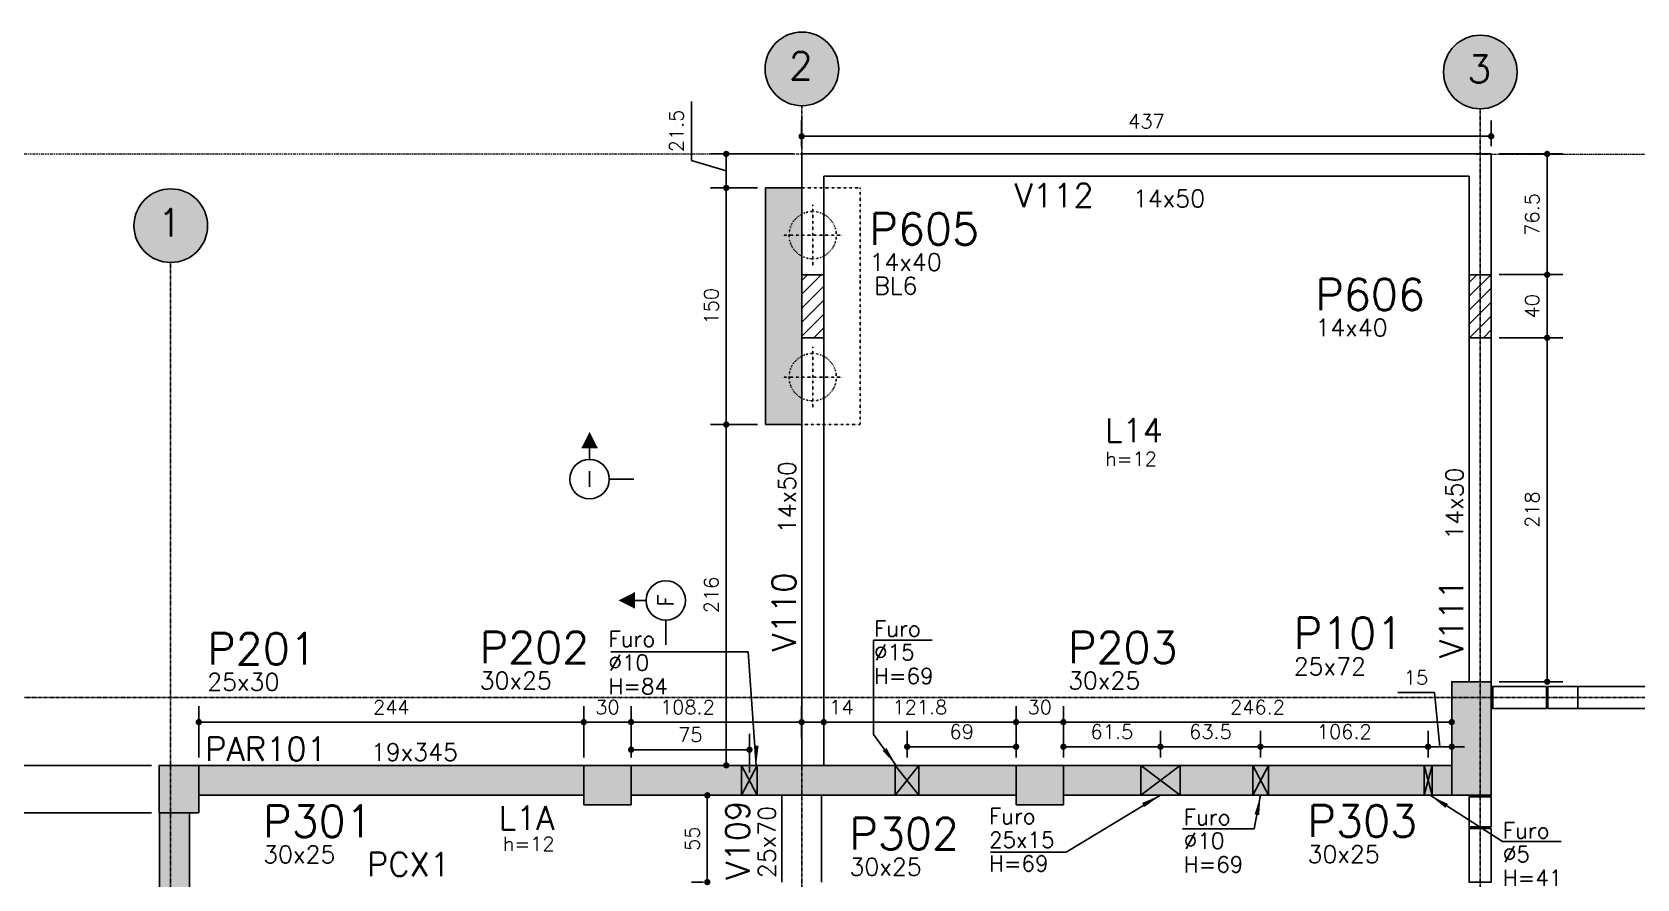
# Model space of a CAD drawing. Extents: x -39962 to 8542, y 35336 to 43602.
# Drawn here: x 741 to 1758, y 36965 to 37501 of the extents above; entities that cross this region are included whole.
import ezdxf
from ezdxf.enums import TextEntityAlignment as Align

# ---------------------------------------------------------------- set-up
doc = ezdxf.new("R2010")
doc.units = 0
for name, pattern in [('AXES', [0.54, 0.3, -0.08, 0.08, -0.08]), ('Double dash', [55, 20, -5, 10, -5, 10, -5]), ('ESTILO_TQS_0002', [0.4, 0.1, -0.3])]:
    doc.linetypes.add(name, pattern=pattern)
doc.layers.get('0').update_dxf_attribs({"linetype": 'CONTINUOUS'})
doc.layers.get('Defpoints').update_dxf_attribs({"linetype": 'CONTINUOUS'})
for name, color, linetype in [('228', 2, 'CONTINUOUS'), ('41', 2, 'CONTINUOUS'), ('BLOCO', 3, 'CONTINUOUS'), ('COTA', 1, 'CONTINUOUS'), ('EIXOS', 1, 'AXES'), ('ESTACA', 1, 'ESTILO_TQS_0002'), ('H2', 252, 'CONTINUOUS'), ('H3', 253, 'CONTINUOUS'), ('H4', 254, 'CONTINUOUS'), ('H5', 1, 'CONTINUOUS'), ('IND-EIXOS', 2, 'CONTINUOUS'), ('L-D', 2, 'CONTINUOUS'), ('L-N', 4, 'CONTINUOUS'), ('LINHA_FINA', 1, 'CONTINUOUS'), ('Linha_media', 4, 'CONTINUOUS'), ('P-D', 2, 'CONTINUOUS'), ('P-M', 5, 'CONTINUOUS'), ('P-N', 5, 'CONTINUOUS'), ('PENA_1', 1, 'CONTINUOUS'), ('PENA_3', 3, 'CONTINUOUS'), ('PIL-N', 4, 'CONTINUOUS'), ('TEXT-EIXOS', 3, 'CONTINUOUS'), ('VIG-D', 2, 'CONTINUOUS'), ('VIG-N', 4, 'CONTINUOUS'), ('VIGA', 3, 'CONTINUOUS'), ('VIGAT', 3, 'ESTILO_TQS_0002')]:
    doc.layers.add(name, color=color, linetype=linetype)
doc.layers.add('TLV-DVI-___-CNT', color=7, linetype='Double dash', lineweight=9)
doc.styles.add('COTA', font='romans.shx')
doc.styles.add('ROMANS', font='ROMANS')
doc.styles.get("Standard").update_dxf_attribs({"font": 'ROMANS.SHX'})
doc.styles.add('Texto1', font='romans.shx', dxfattribs={"height": 9})
doc.dimstyles.new('forma', dxfattribs={"dimscale": 5, "dimtxt": 1.8, "dimasz": 0.8, "dimexe": 2, "dimexo": 1, "dimgap": 1, "dimtad": 1, "dimdec": 1, "dimzin": 9, "dimdsep": 46, "dimtxsty": 'COTA', "dimblk1": 'DOT', "dimblk2": 'DOT', "dimsah": 1, "dimcen": 0, "dimdle": 1, "dimclrd": 256, "dimclre": 256, "dimclrt": 2, "dimadec": 0, "dimazin": 0, "dimtfac": 1, "dimtdec": 0, "dimtmove": 0, "dimatfit": 3, "dimfxl": 1, "dimtolj": 1, "dimtzin": 0, "dimarcsym": 0})
pattern_1 = [(45, (0, 0), (-4.4194174, 4.4194174), [])]

# ---------------------------------------------------------------- blocks, each defined once
blk = doc.blocks.new('Family - ___-2103959-PLANTA INFERIOR 2')
at = {"layer": 'TLV-DVI-___-CNT', "color": 1, "true_color": 0xff0000}
for q in [(-48652, 10030), (-30001, 10030)]:
    blk.add_line((-34123, 10030), q, dxfattribs=at)
blk = doc.blocks.new('A$C8a1ee3b4')
at = {"layer": 'TLV-DVI-___-CNT', "color": 1, "true_color": 0xff0000, "xscale": 0.1, "yscale": 0.1, "zscale": 0.1}
blk.add_blockref('Family - ___-2103959-PLANTA INFERIOR 2', (4865.2, 1037.1), dxfattribs=at)
blk = doc.blocks.new('seção_dir')
at = {"layer": 'Linha_media'}
for p, q in [((-1, 4), (1, 4)), ((0, 2.5), (0, 4)), ((-5.62, 0), (-2.5, 0))]:
    blk.add_line(p, q, dxfattribs=at)
blk.add_circle((0, 0), 2.5, dxfattribs=at)
blk.add_solid([(-1, 4), (0, 6), (1, 4)], dxfattribs=at)
blk = doc.blocks.new('atrib_seção')
at = {"layer": 'Linha_media', "style": 'ROMANS'}
blk.add_attdef('X', text='', height=2, dxfattribs=at).set_placement((0, 0), align=Align.MIDDLE)
blk = doc.blocks.new('_Dot')
at = {"color": 0, "linetype": 'ByBlock', "lineweight": -2}
blk.add_line((-0.5, 0), (-1, 0), dxfattribs=at)
at = {"color": 0, "linetype": 'ByBlock', "const_width": 0.5}
blk.add_lwpolyline([(-0.25, 0, 1), (0.25, 0, 1)], format="xyb", close=True, dxfattribs=at)
blk = doc.blocks.new('*D52')
at = {"layer": 'COTA', "lineweight": -2, "transparency": 16777216}
for p, q in [((1394.4, 37041.6), (1394.4, 37074)), ((1640.5, 37046.6), (1640.5, 37074)), ((1398.4, 37064), (1636.5, 37064))]:
    blk.add_line(p, q, dxfattribs=at)
at = {"layer": 'Defpoints', "color": 0, "transparency": 16777216}
for p in [(1640.5, 37064), (1394.4, 37036.6), (1640.5, 37041.6)]:
    blk.add_point(p, dxfattribs=at)
at = {"layer": 'COTA', "lineweight": -2, "transparency": 16777216, "xscale": 4, "yscale": 4, "zscale": 4, "rotation": 180}
blk.add_blockref('_Dot', (1394.4, 37064), dxfattribs=at)
at = {"layer": 'COTA', "lineweight": -2, "transparency": 16777216, "xscale": 4, "yscale": 4, "zscale": 4}
blk.add_blockref('_Dot', (1640.5, 37064), dxfattribs=at)
at = {"layer": 'COTA', "color": 2, "transparency": 16777216, "insert": (1517.4, 37073.5), "char_height": 9, "attachment_point": 5, "style": 'COTA'}
blk.add_mtext('\\A1;246.2 ', dxfattribs=at)
blk = doc.blocks.new('*D53')
at = {"layer": 'COTA', "lineweight": -2, "transparency": 16777216}
for p, q in [((1120.4, 37041.6), (1120.4, 37074)), ((1228.5, 37053.6), (1228.5, 37074)), ((1224.5, 37064), (1124.4, 37064))]:
    blk.add_line(p, q, dxfattribs=at)
at = {"layer": 'Defpoints', "color": 0, "transparency": 16777216}
for p in [(1120.4, 37064), (1228.5, 37048.6), (1120.4, 37036.6)]:
    blk.add_point(p, dxfattribs=at)
at = {"layer": 'COTA', "lineweight": -2, "transparency": 16777216, "xscale": 4, "yscale": 4, "zscale": 4, "rotation": 180}
blk.add_blockref('_Dot', (1120.4, 37064), dxfattribs=at)
at = {"layer": 'COTA', "lineweight": -2, "transparency": 16777216, "xscale": 4, "yscale": 4, "zscale": 4}
blk.add_blockref('_Dot', (1228.5, 37064), dxfattribs=at)
at = {"layer": 'COTA', "color": 2, "transparency": 16777216, "insert": (1156.1, 37073.5), "char_height": 9, "attachment_point": 5, "style": 'COTA'}
blk.add_mtext('\\A1;108.2 ', dxfattribs=at)
blk = doc.blocks.new('*D54')
at = {"layer": 'COTA', "lineweight": -2, "transparency": 16777216}
for p, q in [((846.4, 37041.6), (846.4, 37074)), ((1090.4, 37041.6), (1090.4, 37074)), ((1086.4, 37064), (850.4, 37064))]:
    blk.add_line(p, q, dxfattribs=at)
at = {"layer": 'Defpoints', "color": 0, "transparency": 16777216}
for p in [(846.4, 37064), (846.4, 37036.6), (1090.4, 37036.6)]:
    blk.add_point(p, dxfattribs=at)
at = {"layer": 'COTA', "lineweight": -2, "transparency": 16777216, "xscale": 4, "yscale": 4, "zscale": 4, "rotation": 180}
blk.add_blockref('_Dot', (846.4, 37064), dxfattribs=at)
at = {"layer": 'COTA', "lineweight": -2, "transparency": 16777216, "xscale": 4, "yscale": 4, "zscale": 4}
blk.add_blockref('_Dot', (1090.4, 37064), dxfattribs=at)
at = {"layer": 'COTA', "color": 2, "transparency": 16777216, "insert": (968.4, 37073.5), "char_height": 9, "attachment_point": 5, "style": 'COTA'}
blk.add_mtext('\\A1;244 ', dxfattribs=at)
blk = doc.blocks.new('A$C96fa5e93')
at = {"layer": 'ESTACA', "linetype": 'ESTILO_TQS_0002'}
for p, q in [((19.3, 0), (19.3, 38.6)), ((0, 19.3), (38.6, 19.3))]:
    blk.add_line(p, q, dxfattribs=at)
blk.add_ellipse((19.3, 19.3), major_axis=(10.6, 10.6), ratio=1, start_param=5.497787, end_param=11.780972, dxfattribs=at)
blk = doc.blocks.new('seção_esq')
at = {"layer": 'Linha_media'}
for p, q in [((1, 4), (-1, 4)), ((0, 2.5), (0, 4)), ((5.62, 0), (2.5, 0))]:
    blk.add_line(p, q, dxfattribs=at)
blk.add_circle((0, 0), 2.5, dxfattribs=at)
blk.add_solid([(1, 4), (0, 6), (-1, 4)], dxfattribs=at)
blk = doc.blocks.new('*D82')
at = {"layer": 'COTA', "lineweight": -2, "transparency": 16777216}
for p, q in [((1172.8, 37017.6), (1158.7, 37017.6)), ((1168.7, 36966.6), (1168.7, 37013.6)), ((1166.3, 36962.6), (1158.7, 36962.6))]:
    blk.add_line(p, q, dxfattribs=at)
at = {"layer": 'Defpoints', "color": 0, "transparency": 16777216}
for p in [(1168.7, 37017.6), (1177.8, 37017.6), (1171.3, 36962.6)]:
    blk.add_point(p, dxfattribs=at)
at = {"layer": 'COTA', "lineweight": -2, "transparency": 16777216, "xscale": 4, "yscale": 4, "zscale": 4}
for p, rotation in [((1168.7, 37017.6), 90), ((1168.7, 36962.6), 270)]:
    blk.add_blockref('_Dot', p, dxfattribs=dict(at, rotation=rotation))
at = {"layer": 'COTA', "color": 2, "transparency": 16777216, "insert": (1159.2, 36990.1), "char_height": 9, "attachment_point": 5, "rotation": 90, "style": 'COTA'}
blk.add_mtext('\\A1;55 ', dxfattribs=at)
blk = doc.blocks.new('*D83')
at = {"layer": 'COTA', "lineweight": -2, "transparency": 16777216}
for p, q in [((1090.4, 37041.6), (1090.4, 37074)), ((1120.4, 37041.6), (1120.4, 37074)), ((1094.4, 37064), (1116.4, 37064))]:
    blk.add_line(p, q, dxfattribs=at)
at = {"layer": 'Defpoints', "color": 0, "transparency": 16777216}
for p in [(1120.4, 37064), (1090.4, 37036.6), (1120.4, 37036.6)]:
    blk.add_point(p, dxfattribs=at)
at = {"layer": 'COTA', "lineweight": -2, "transparency": 16777216, "xscale": 4, "yscale": 4, "zscale": 4, "rotation": 180}
blk.add_blockref('_Dot', (1090.4, 37064), dxfattribs=at)
at = {"layer": 'COTA', "lineweight": -2, "transparency": 16777216, "xscale": 4, "yscale": 4, "zscale": 4}
blk.add_blockref('_Dot', (1120.4, 37064), dxfattribs=at)
at = {"layer": 'COTA', "color": 2, "transparency": 16777216, "insert": (1105.4, 37073.5), "char_height": 9, "attachment_point": 5, "style": 'COTA'}
blk.add_mtext('\\A1;30 ', dxfattribs=at)
blk = doc.blocks.new('*D84')
at = {"layer": 'COTA', "lineweight": -2, "transparency": 16777216}
for p, q in [((1364.4, 37041.6), (1364.4, 37074)), ((1394.4, 37041.6), (1394.4, 37074)), ((1368.4, 37064), (1390.4, 37064))]:
    blk.add_line(p, q, dxfattribs=at)
at = {"layer": 'Defpoints', "color": 0, "transparency": 16777216}
for p in [(1394.4, 37064), (1364.4, 37036.6), (1394.4, 37036.6)]:
    blk.add_point(p, dxfattribs=at)
at = {"layer": 'COTA', "lineweight": -2, "transparency": 16777216, "xscale": 4, "yscale": 4, "zscale": 4, "rotation": 180}
blk.add_blockref('_Dot', (1364.4, 37064), dxfattribs=at)
at = {"layer": 'COTA', "lineweight": -2, "transparency": 16777216, "xscale": 4, "yscale": 4, "zscale": 4}
blk.add_blockref('_Dot', (1394.4, 37064), dxfattribs=at)
at = {"layer": 'COTA', "color": 2, "transparency": 16777216, "insert": (1379.4, 37073.5), "char_height": 9, "attachment_point": 5, "style": 'COTA'}
blk.add_mtext('\\A1;30 ', dxfattribs=at)
blk = doc.blocks.new('*D92')
at = {"layer": 'COTA', "lineweight": -2, "transparency": 16777216}
for p, q in [((816.4, 37036.6), (690.5, 37036.6)), ((700.5, 37032.6), (700.5, 37010.6)), ((816.4, 37006.6), (690.5, 37006.6))]:
    blk.add_line(p, q, dxfattribs=at)
at = {"layer": 'Defpoints', "color": 0, "transparency": 16777216}
for p in [(821.4, 37036.6), (700.5, 37006.6), (821.4, 37006.6)]:
    blk.add_point(p, dxfattribs=at)
at = {"layer": 'COTA', "lineweight": -2, "transparency": 16777216, "xscale": 4, "yscale": 4, "zscale": 4}
for p, rotation in [((700.5, 37036.6), 90), ((700.5, 37006.6), 270)]:
    blk.add_blockref('_Dot', p, dxfattribs=dict(at, rotation=rotation))
at = {"layer": 'COTA', "color": 2, "transparency": 16777216, "insert": (691, 37021.6), "char_height": 9, "attachment_point": 5, "rotation": 90, "style": 'COTA'}
blk.add_mtext('\\A1;30 ', dxfattribs=at)
blk = doc.blocks.new('*D93')
at = {"layer": 'COTA', "lineweight": -2, "transparency": 16777216}
for p, q in [((816.4, 37006.6), (690.5, 37006.6)), ((700.5, 37002.6), (700.5, 36679.1)), ((816.4, 36675.1), (690.5, 36675.1))]:
    blk.add_line(p, q, dxfattribs=at)
at = {"layer": 'Defpoints', "color": 0, "transparency": 16777216}
for p in [(821.4, 37006.6), (700.5, 36675.1), (821.4, 36675.1)]:
    blk.add_point(p, dxfattribs=at)
at = {"layer": 'COTA', "lineweight": -2, "transparency": 16777216, "xscale": 4, "yscale": 4, "zscale": 4}
for p, rotation in [((700.5, 37006.6), 90), ((700.5, 36675.1), 270)]:
    blk.add_blockref('_Dot', p, dxfattribs=dict(at, rotation=rotation))
at = {"layer": 'COTA', "color": 2, "transparency": 16777216, "insert": (691, 36840.8), "char_height": 9, "attachment_point": 5, "rotation": 90, "style": 'COTA'}
blk.add_mtext('\\A1;331.5 ', dxfattribs=at)
blk = doc.blocks.new('*D108')
at = {"layer": 'COTA', "lineweight": -2, "transparency": 16777216}
for p, q in [((1200.5, 37252.6), (1170.7, 37252.6)), ((1180.7, 37040.6), (1180.7, 37248.6)), ((1183.8, 37036.6), (1170.7, 37036.6))]:
    blk.add_line(p, q, dxfattribs=at)
at = {"layer": 'Defpoints', "color": 0, "transparency": 16777216}
for p in [(1180.7, 37252.6), (1205.5, 37252.6), (1188.8, 37036.6)]:
    blk.add_point(p, dxfattribs=at)
at = {"layer": 'COTA', "lineweight": -2, "transparency": 16777216, "xscale": 4, "yscale": 4, "zscale": 4}
for p, rotation in [((1180.7, 37252.6), 90), ((1180.7, 37036.6), 270)]:
    blk.add_blockref('_Dot', p, dxfattribs=dict(at, rotation=rotation))
at = {"layer": 'COTA', "color": 2, "transparency": 16777216, "insert": (1171.2, 37144.6), "char_height": 9, "attachment_point": 5, "rotation": 90, "style": 'COTA'}
blk.add_mtext('\\A1;216 ', dxfattribs=at)
blk = doc.blocks.new('*D109')
at = {"layer": 'COTA', "lineweight": -2, "transparency": 16777216}
for p, q in [((1200.5, 37402.6), (1170.7, 37402.6)), ((1180.7, 37256.6), (1180.7, 37398.6)), ((1200.5, 37252.6), (1170.7, 37252.6))]:
    blk.add_line(p, q, dxfattribs=at)
at = {"layer": 'Defpoints', "color": 0, "transparency": 16777216}
for p in [(1180.7, 37402.6), (1205.5, 37402.6), (1205.5, 37252.6)]:
    blk.add_point(p, dxfattribs=at)
at = {"layer": 'COTA', "lineweight": -2, "transparency": 16777216, "xscale": 4, "yscale": 4, "zscale": 4}
for p, rotation in [((1180.7, 37402.6), 90), ((1180.7, 37252.6), 270)]:
    blk.add_blockref('_Dot', p, dxfattribs=dict(at, rotation=rotation))
at = {"layer": 'COTA', "color": 2, "transparency": 16777216, "insert": (1171.2, 37327.6), "char_height": 9, "attachment_point": 5, "rotation": 90, "style": 'COTA'}
blk.add_mtext('\\A1;150 ', dxfattribs=at)
blk = doc.blocks.new('*D110')
at = {"layer": 'COTA', "lineweight": -2, "transparency": 16777216}
for p, q in [((1158.7, 37419.9), (1158.7, 37457.4)), ((1180.7, 37413.3), (1158.7, 37419.9)), ((1223.5, 37424.1), (1170.7, 37424.1)), ((1180.7, 37406.6), (1180.7, 37420.1)), ((1200.5, 37402.6), (1170.7, 37402.6))]:
    blk.add_line(p, q, dxfattribs=at)
at = {"layer": 'Defpoints', "color": 0, "transparency": 16777216}
for p in [(1180.7, 37424.1), (1228.5, 37424.1), (1205.5, 37402.6)]:
    blk.add_point(p, dxfattribs=at)
at = {"layer": 'COTA', "lineweight": -2, "transparency": 16777216, "xscale": 4, "yscale": 4, "zscale": 4}
for p, rotation in [((1180.7, 37424.1), 90), ((1180.7, 37402.6), 270)]:
    blk.add_blockref('_Dot', p, dxfattribs=dict(at, rotation=rotation))
at = {"layer": 'COTA', "color": 2, "transparency": 16777216, "insert": (1149.2, 37438.7), "char_height": 9, "attachment_point": 5, "rotation": 90, "style": 'COTA'}
blk.add_mtext('\\A1;21.5 ', dxfattribs=at)
blk = doc.blocks.new('*D111')
at = {"layer": 'COTA', "lineweight": -2, "transparency": 16777216}
for p, q in [((1670.5, 37307.6), (1711, 37307.6)), ((1701, 37093.6), (1701, 37303.6)), ((1670.5, 37089.6), (1711, 37089.6))]:
    blk.add_line(p, q, dxfattribs=at)
at = {"layer": 'Defpoints', "color": 0, "transparency": 16777216}
for p in [(1665.5, 37307.6), (1701, 37307.6), (1665.5, 37089.6)]:
    blk.add_point(p, dxfattribs=at)
at = {"layer": 'COTA', "lineweight": -2, "transparency": 16777216, "xscale": 4, "yscale": 4, "zscale": 4}
for p, rotation in [((1701, 37307.6), 90), ((1701, 37089.6), 270)]:
    blk.add_blockref('_Dot', p, dxfattribs=dict(at, rotation=rotation))
at = {"layer": 'COTA', "color": 2, "transparency": 16777216, "insert": (1691.5, 37198.6), "char_height": 9, "attachment_point": 5, "rotation": 90, "style": 'COTA'}
blk.add_mtext('\\A1;218 ', dxfattribs=at)
blk = doc.blocks.new('*D112')
at = {"layer": 'COTA', "lineweight": -2, "transparency": 16777216}
for p, q in [((1670.5, 37347.6), (1711, 37347.6)), ((1701, 37311.6), (1701, 37343.6)), ((1670.5, 37307.6), (1711, 37307.6))]:
    blk.add_line(p, q, dxfattribs=at)
at = {"layer": 'Defpoints', "color": 0, "transparency": 16777216}
for p in [(1665.5, 37347.6), (1701, 37347.6), (1665.5, 37307.6)]:
    blk.add_point(p, dxfattribs=at)
at = {"layer": 'COTA', "lineweight": -2, "transparency": 16777216, "xscale": 4, "yscale": 4, "zscale": 4}
for p, rotation in [((1701, 37347.6), 90), ((1701, 37307.6), 270)]:
    blk.add_blockref('_Dot', p, dxfattribs=dict(at, rotation=rotation))
at = {"layer": 'COTA', "color": 2, "transparency": 16777216, "insert": (1691.5, 37327.6), "char_height": 9, "attachment_point": 5, "rotation": 90, "style": 'COTA'}
blk.add_mtext('\\A1;40 ', dxfattribs=at)
blk = doc.blocks.new('*D113')
at = {"layer": 'COTA', "lineweight": -2, "transparency": 16777216}
for p, q in [((1670.5, 37424.1), (1711, 37424.1)), ((1701, 37351.6), (1701, 37420.1)), ((1670.5, 37347.6), (1711, 37347.6))]:
    blk.add_line(p, q, dxfattribs=at)
at = {"layer": 'Defpoints', "color": 0, "transparency": 16777216}
for p in [(1665.5, 37424.1), (1701, 37424.1), (1665.5, 37347.6)]:
    blk.add_point(p, dxfattribs=at)
at = {"layer": 'COTA', "lineweight": -2, "transparency": 16777216, "xscale": 4, "yscale": 4, "zscale": 4}
for p, rotation in [((1701, 37424.1), 90), ((1701, 37347.6), 270)]:
    blk.add_blockref('_Dot', p, dxfattribs=dict(at, rotation=rotation))
at = {"layer": 'COTA', "color": 2, "transparency": 16777216, "insert": (1691.5, 37385.8), "char_height": 9, "attachment_point": 5, "rotation": 90, "style": 'COTA'}
blk.add_mtext('\\A1;76.5 ', dxfattribs=at)
blk = doc.blocks.new('*D114')
at = {"layer": 'COTA', "lineweight": -2, "transparency": 16777216}
for p, q in [((1228.5, 37429), (1228.5, 37445.3)), ((1665.5, 37429), (1665.5, 37445.3)), ((1232.5, 37435.3), (1661.5, 37435.3))]:
    blk.add_line(p, q, dxfattribs=at)
at = {"layer": 'Defpoints', "color": 0, "transparency": 16777216}
for p in [(1665.5, 37435.3), (1228.5, 37424), (1665.5, 37424)]:
    blk.add_point(p, dxfattribs=at)
at = {"layer": 'COTA', "lineweight": -2, "transparency": 16777216, "xscale": 4, "yscale": 4, "zscale": 4, "rotation": 180}
blk.add_blockref('_Dot', (1228.5, 37435.3), dxfattribs=at)
at = {"layer": 'COTA', "lineweight": -2, "transparency": 16777216, "xscale": 4, "yscale": 4, "zscale": 4}
blk.add_blockref('_Dot', (1665.5, 37435.3), dxfattribs=at)
at = {"layer": 'COTA', "color": 2, "transparency": 16777216, "insert": (1447, 37444.8), "char_height": 9, "attachment_point": 5, "style": 'COTA'}
blk.add_mtext('\\A1;437 ', dxfattribs=at)
blk = doc.blocks.new('*D115')
at = {"layer": 'COTA', "lineweight": -2, "transparency": 16777216}
for p, q in [((1228.5, 37053.6), (1228.5, 37074)), ((1242.5, 37069), (1242.5, 37074)), ((1224.5, 37064), (1220.5, 37064)), ((1228.5, 37064), (1242.5, 37064)), ((1246.5, 37064), (1250.5, 37064))]:
    blk.add_line(p, q, dxfattribs=at)
at = {"layer": 'Defpoints', "color": 0, "transparency": 16777216}
for p in [(1242.5, 37064), (1242.5, 37064), (1228.5, 37048.6)]:
    blk.add_point(p, dxfattribs=at)
at = {"layer": 'COTA', "lineweight": -2, "transparency": 16777216, "xscale": 4, "yscale": 4, "zscale": 4}
blk.add_blockref('_Dot', (1228.5, 37064), dxfattribs=at)
at = {"layer": 'COTA', "lineweight": -2, "transparency": 16777216, "xscale": 4, "yscale": 4, "zscale": 4, "rotation": 180}
blk.add_blockref('_Dot', (1242.5, 37064), dxfattribs=at)
at = {"layer": 'COTA', "color": 2, "transparency": 16777216, "insert": (1253.7, 37073.5), "char_height": 9, "attachment_point": 5, "style": 'COTA'}
blk.add_mtext('\\A1;14 ', dxfattribs=at)
blk = doc.blocks.new('*D116')
at = {"layer": 'COTA', "lineweight": -2, "transparency": 16777216}
for p, q in [((1242.5, 37060.7), (1242.5, 37074)), ((1364.4, 37041.6), (1364.4, 37074)), ((1246.5, 37064), (1360.4, 37064))]:
    blk.add_line(p, q, dxfattribs=at)
at = {"layer": 'Defpoints', "color": 0, "transparency": 16777216}
for p in [(1364.4, 37064), (1242.5, 37055.7), (1364.4, 37036.6)]:
    blk.add_point(p, dxfattribs=at)
at = {"layer": 'COTA', "lineweight": -2, "transparency": 16777216, "xscale": 4, "yscale": 4, "zscale": 4, "rotation": 180}
blk.add_blockref('_Dot', (1242.5, 37064), dxfattribs=at)
at = {"layer": 'COTA', "lineweight": -2, "transparency": 16777216, "xscale": 4, "yscale": 4, "zscale": 4}
blk.add_blockref('_Dot', (1364.4, 37064), dxfattribs=at)
at = {"layer": 'COTA', "color": 2, "transparency": 16777216, "insert": (1303.4, 37073.5), "char_height": 9, "attachment_point": 5, "style": 'COTA'}
blk.add_mtext('\\A1;121.8 ', dxfattribs=at)
blk = doc.blocks.new('ss')
at = {"layer": 'LINHA_FINA'}
blk.add_solid([(0, 0), (-2.5, -0.29), (-2.5, 0.3)], dxfattribs=at)
blk = doc.blocks.new('*D194')
at = {"layer": 'COTA', "lineweight": -2, "transparency": 16777216}
for p, q in [((1120.4, 37041.6), (1120.4, 37056.5)), ((1195.4, 37032.1), (1195.4, 37056.5)), ((1124.4, 37046.5), (1191.4, 37046.5))]:
    blk.add_line(p, q, dxfattribs=at)
at = {"layer": 'Defpoints', "color": 0, "transparency": 16777216}
for p in [(1195.4, 37046.5), (1120.4, 37036.6), (1195.4, 37027.1)]:
    blk.add_point(p, dxfattribs=at)
at = {"layer": 'COTA', "lineweight": -2, "transparency": 16777216, "xscale": 4, "yscale": 4, "zscale": 4, "rotation": 180}
blk.add_blockref('_Dot', (1120.4, 37046.5), dxfattribs=at)
at = {"layer": 'COTA', "lineweight": -2, "transparency": 16777216, "xscale": 4, "yscale": 4, "zscale": 4}
blk.add_blockref('_Dot', (1195.4, 37046.5), dxfattribs=at)
at = {"layer": 'COTA', "color": 2, "transparency": 16777216, "insert": (1157.9, 37056), "char_height": 9, "attachment_point": 5, "style": 'COTA'}
blk.add_mtext('\\A1;75 ', dxfattribs=at)
blk = doc.blocks.new('*D195')
at = {"layer": 'COTA', "lineweight": -2, "transparency": 16777216}
for p, q in [((1295.4, 37041.6), (1295.4, 37058.4)), ((1364.4, 37041.6), (1364.4, 37058.4)), ((1299.4, 37048.4), (1360.4, 37048.4))]:
    blk.add_line(p, q, dxfattribs=at)
at = {"layer": 'Defpoints', "color": 0, "transparency": 16777216}
for p in [(1364.4, 37048.4), (1295.4, 37036.6), (1364.4, 37036.6)]:
    blk.add_point(p, dxfattribs=at)
at = {"layer": 'COTA', "lineweight": -2, "transparency": 16777216, "xscale": 4, "yscale": 4, "zscale": 4, "rotation": 180}
blk.add_blockref('_Dot', (1295.4, 37048.4), dxfattribs=at)
at = {"layer": 'COTA', "lineweight": -2, "transparency": 16777216, "xscale": 4, "yscale": 4, "zscale": 4}
blk.add_blockref('_Dot', (1364.4, 37048.4), dxfattribs=at)
at = {"layer": 'COTA', "color": 2, "transparency": 16777216, "insert": (1329.9, 37057.9), "char_height": 9, "attachment_point": 5, "style": 'COTA'}
blk.add_mtext('\\A1;69 ', dxfattribs=at)
blk = doc.blocks.new('*D196')
at = {"layer": 'COTA', "lineweight": -2, "transparency": 16777216}
for p, q in [((1394.4, 37041.6), (1394.4, 37058.4)), ((1455.9, 37041.6), (1455.9, 37058.4)), ((1398.4, 37048.4), (1451.9, 37048.4))]:
    blk.add_line(p, q, dxfattribs=at)
at = {"layer": 'Defpoints', "color": 0, "transparency": 16777216}
for p in [(1455.9, 37048.4), (1394.4, 37036.6), (1455.9, 37036.6)]:
    blk.add_point(p, dxfattribs=at)
at = {"layer": 'COTA', "lineweight": -2, "transparency": 16777216, "xscale": 4, "yscale": 4, "zscale": 4, "rotation": 180}
blk.add_blockref('_Dot', (1394.4, 37048.4), dxfattribs=at)
at = {"layer": 'COTA', "lineweight": -2, "transparency": 16777216, "xscale": 4, "yscale": 4, "zscale": 4}
blk.add_blockref('_Dot', (1455.9, 37048.4), dxfattribs=at)
at = {"layer": 'COTA', "color": 2, "transparency": 16777216, "insert": (1425.1, 37057.9), "char_height": 9, "attachment_point": 5, "style": 'COTA'}
blk.add_mtext('\\A1;61.5 ', dxfattribs=at)
blk = doc.blocks.new('*D197')
at = {"layer": 'COTA', "lineweight": -2, "transparency": 16777216}
for p, q in [((1455.9, 37041.6), (1455.9, 37058.4)), ((1519.3, 37041.6), (1519.3, 37058.4)), ((1459.9, 37048.4), (1515.3, 37048.4))]:
    blk.add_line(p, q, dxfattribs=at)
at = {"layer": 'Defpoints', "color": 0, "transparency": 16777216}
for p in [(1519.3, 37048.4), (1455.9, 37036.6), (1519.3, 37036.6)]:
    blk.add_point(p, dxfattribs=at)
at = {"layer": 'COTA', "lineweight": -2, "transparency": 16777216, "xscale": 4, "yscale": 4, "zscale": 4, "rotation": 180}
blk.add_blockref('_Dot', (1455.9, 37048.4), dxfattribs=at)
at = {"layer": 'COTA', "lineweight": -2, "transparency": 16777216, "xscale": 4, "yscale": 4, "zscale": 4}
blk.add_blockref('_Dot', (1519.3, 37048.4), dxfattribs=at)
at = {"layer": 'COTA', "color": 2, "transparency": 16777216, "insert": (1487.6, 37057.9), "char_height": 9, "attachment_point": 5, "style": 'COTA'}
blk.add_mtext('\\A1;63.5 ', dxfattribs=at)
blk = doc.blocks.new('*D198')
at = {"layer": 'COTA', "lineweight": -2, "transparency": 16777216}
for p, q in [((1519.3, 37041.6), (1519.3, 37058.4)), ((1625.5, 37041.6), (1625.5, 37058.4)), ((1523.3, 37048.4), (1621.5, 37048.4))]:
    blk.add_line(p, q, dxfattribs=at)
at = {"layer": 'Defpoints', "color": 0, "transparency": 16777216}
for p in [(1625.5, 37048.4), (1519.3, 37036.6), (1625.5, 37036.6)]:
    blk.add_point(p, dxfattribs=at)
at = {"layer": 'COTA', "lineweight": -2, "transparency": 16777216, "xscale": 4, "yscale": 4, "zscale": 4, "rotation": 180}
blk.add_blockref('_Dot', (1519.3, 37048.4), dxfattribs=at)
at = {"layer": 'COTA', "lineweight": -2, "transparency": 16777216, "xscale": 4, "yscale": 4, "zscale": 4}
blk.add_blockref('_Dot', (1625.5, 37048.4), dxfattribs=at)
at = {"layer": 'COTA', "color": 2, "transparency": 16777216, "insert": (1572.4, 37057.9), "char_height": 9, "attachment_point": 5, "style": 'COTA'}
blk.add_mtext('\\A1;106.2 ', dxfattribs=at)
blk = doc.blocks.new('*D199')
at = {"layer": 'COTA', "lineweight": -2, "transparency": 16777216}
for p, q in [((1629.5, 37082.8), (1606.3, 37082.8)), ((1633, 37048.4), (1629.5, 37082.8)), ((1625.5, 37041.6), (1625.5, 37058.4)), ((1640.5, 37048.2), (1640.5, 37058.4)), ((1621.5, 37048.4), (1617.5, 37048.4)), ((1625.5, 37048.4), (1640.5, 37048.4)), ((1625.5, 37048.4), (1640.5, 37048.4)), ((1644.5, 37048.4), (1648.5, 37048.4))]:
    blk.add_line(p, q, dxfattribs=at)
at = {"layer": 'Defpoints', "color": 0, "transparency": 16777216}
for p in [(1640.5, 37048.4), (1625.5, 37036.6), (1640.5, 37043.2)]:
    blk.add_point(p, dxfattribs=at)
at = {"layer": 'COTA', "lineweight": -2, "transparency": 16777216, "xscale": 4, "yscale": 4, "zscale": 4}
blk.add_blockref('_Dot', (1625.5, 37048.4), dxfattribs=at)
at = {"layer": 'COTA', "lineweight": -2, "transparency": 16777216, "xscale": 4, "yscale": 4, "zscale": 4, "rotation": 180}
blk.add_blockref('_Dot', (1640.5, 37048.4), dxfattribs=at)
at = {"layer": 'COTA', "color": 2, "transparency": 16777216, "insert": (1617.9, 37092.3), "char_height": 9, "attachment_point": 5, "style": 'COTA'}
blk.add_mtext('\\A1;15 ', dxfattribs=at)

msp = doc.modelspace()

# ---------------------------------------------------------------- hatches: boundary and pattern name
at = {"layer": 'H2'}
for points in [[(1640.51, 37017.59), (1665.51, 37017.59), (1665.51, 37089.59), (1640.51, 37089.59)], [(821.35, 37006.59), (846.35, 37006.59), (846.35, 37036.59), (821.35, 37036.59)], [(1090.35, 37011.59), (1120.35, 37011.59), (1120.35, 37036.59), (1090.35, 37036.59)], [(1364.35, 37011.59), (1394.35, 37011.59), (1394.35, 37036.59), (1364.35, 37036.59)]]:
    msp.add_hatch(color=256, dxfattribs=at).paths.add_polyline_path(points)
at = {"layer": 'H3'}
for points in [[(1090.35, 37036.59), (846.35, 37036.59), (846.35, 37017.59), (1090.35, 37017.59)], [(1364.35, 37036.59), (1120.35, 37036.59), (1120.35, 37017.59), (1364.35, 37017.59)], [(1640.51, 37036.59), (1394.35, 37036.59), (1394.35, 37017.59), (1640.51, 37017.59)], [(840.51, 37006.59), (821.51, 37006.59), (821.51, 36675.09), (840.51, 36675.09)]]:
    msp.add_hatch(color=256, dxfattribs=at).paths.add_polyline_path(points)
at = {"layer": 'H4'}
h = msp.add_hatch(color=256, dxfattribs=at)
edge = h.paths.add_edge_path()
edge.add_arc((1228.66, 37478), 23.33, 0, 360)
h = msp.add_hatch(color=256, dxfattribs=at)
edge = h.paths.add_edge_path()
edge.add_arc((1658.62, 37476.02), 23.33, 0, 360)
h = msp.add_hatch(color=256, dxfattribs=at)
edge = h.paths.add_edge_path()
edge.add_arc((828.66, 37378.64), 23.33, 0, 360)
msp.add_hatch(color=256, dxfattribs=at).paths.add_polyline_path([(1205.51, 37402.59), (1205.51, 37252.59), (1228.51, 37252.59), (1228.51, 37402.59)])
at = {"layer": 'H5'}
h = msp.add_hatch(dxfattribs=at)
h.set_pattern_fill('ANSI31', color=256, scale=50, style=0)
h.set_pattern_definition(pattern_1)
h.paths.add_polyline_path([(1242.51, 37347.59), (1228.51, 37347.59), (1228.51, 37307.59), (1242.51, 37307.59)])
h = msp.add_hatch(dxfattribs=at)
h.set_pattern_fill('ANSI31', color=256, scale=50, style=0)
h.set_pattern_definition(pattern_1)
h.paths.add_polyline_path([(1665.51, 37347.59), (1651.51, 37347.59), (1651.51, 37307.59), (1665.51, 37307.59)])

# ---------------------------------------------------------------- linework, layer by layer
for points in [[(1700.51, 37086.59), (1666.51, 37086.59), (1666.51, 37072.59), (1700.51, 37072.59), (1700.51, 37086.59)], [(1860.51, 37086.63), (1701.51, 37086.63), (1701.51, 37072.63), (1860.51, 37072.63)], [(1720.51, 37072.63), (1720.51, 37086.63)], [(1665.51, 36997.59), (1665.51, 37016.59), (1651.51, 37016.59), (1651.51, 36997.59), (1665.51, 36997.59)], [(1665.51, 36996.59), (1665.51, 36962.59), (1651.51, 36962.59), (1651.51, 36996.59), (1665.51, 36996.59)]]:
    msp.add_lwpolyline(points)
at = {"layer": 'BLOCO'}
for p, q in [((1205.51, 37402.59), (1205.51, 37252.59)), ((1228.51, 37402.59), (1205.51, 37402.59)), ((1205.51, 37252.59), (1228.51, 37252.59))]:
    msp.add_line(p, q, dxfattribs=at)
at = {"layer": 'EIXOS', "color": 244, "true_color": 0x991b1e}
for p, q in [((1228.51, 35634.64), (1228.51, 37454.66)), ((1658.51, 35634.64), (1658.51, 37452.69)), ((828.51, 35634.64), (828.51, 37355.31)), ((3320.81, 37079.59), (632.05, 37079.59))]:
    msp.add_line(p, q, dxfattribs=at)
at = {"layer": 'IND-EIXOS'}
for centre in [(1228.66, 37478), (1658.62, 37476.02), (828.66, 37378.64)]:
    msp.add_circle(centre, 23.33, dxfattribs=at)
at = {"layer": 'LINHA_FINA'}
for p, q in [((1311.17, 37115.99), (1274.04, 37115.99)), ((1274.04, 37115.99), (1274.04, 37056.09)), ((1107.63, 37108.54), (1194.64, 37108.54)), ((1194.64, 37108.54), (1199.7, 37036.59)), ((1274.04, 37056.09), (1288.49, 37036.59)), ((1396.16, 36981.47), (1455.89, 37017.59)), ((1515.35, 36996.29), (1519.35, 37017.59)), ((1672.73, 36988.29), (1626.82, 37017.59)), ((1469.79, 36996.29), (1515.35, 36996.29)), ((1709.76, 36988.29), (1672.73, 36988.29)), ((1396.16, 36981.47), (1348.28, 36981.47))]:
    msp.add_line(p, q, dxfattribs=at)
at = {"layer": 'P-M', "linetype": 'Continuous'}
for points in [[(1640.51, 37017.59), (1665.51, 37017.59), (1665.51, 37089.59), (1640.51, 37089.59), (1640.51, 37017.59)], [(821.35, 37006.59), (846.35, 37006.59), (846.35, 37036.59), (821.35, 37036.59), (821.35, 37006.59)], [(1090.35, 37011.59), (1120.35, 37011.59), (1120.35, 37036.59), (1090.35, 37036.59), (1090.35, 37011.59)], [(1364.35, 37011.59), (1394.35, 37011.59), (1394.35, 37036.59), (1364.35, 37036.59), (1364.35, 37011.59)]]:
    msp.add_lwpolyline(points, dxfattribs=at)
at = {"layer": 'P-N', "linetype": 'Continuous'}
for points in [[(1242.51, 37347.59), (1228.51, 37347.59), (1228.51, 37307.59), (1242.51, 37307.59), (1242.51, 37347.59)], [(1665.51, 37347.59), (1651.51, 37347.59), (1651.51, 37307.59), (1665.51, 37307.59), (1665.51, 37347.59)]]:
    msp.add_lwpolyline(points, dxfattribs=at)
at = {"layer": 'PENA_1'}
for p, q in [((1190.35, 37036.59), (1190.35, 37017.59)), ((1190.35, 37017.59), (1200.35, 37036.59)), ((1190.35, 37036.59), (1200.35, 37017.59)), ((1200.35, 37036.59), (1200.35, 37017.59)), ((1287.86, 37017.59), (1287.86, 37036.59)), ((1287.86, 37036.59), (1302.85, 37017.59)), ((1302.85, 37036.59), (1287.86, 37017.59)), ((1302.85, 37036.59), (1287.86, 37036.58)), ((1302.85, 37017.59), (1302.85, 37036.59)), ((1443.4, 37017.59), (1443.4, 37036.59)), ((1443.4, 37036.59), (1468.39, 37017.59)), ((1468.39, 37036.59), (1443.4, 37017.59)), ((1468.39, 37036.59), (1443.4, 37036.59)), ((1468.39, 37017.59), (1468.39, 37036.59)), ((1514.35, 37036.59), (1514.36, 37017.59)), ((1524.35, 37017.59), (1514.35, 37036.59)), ((1514.35, 37036.59), (1524.35, 37036.59)), ((1514.36, 37017.59), (1524.35, 37036.59)), ((1524.35, 37036.59), (1524.35, 37017.59)), ((1623.01, 37036.59), (1623.02, 37017.59)), ((1628.02, 37017.59), (1623.01, 37036.59)), ((1623.01, 37036.59), (1628.02, 37036.59)), ((1623.02, 37017.59), (1628.02, 37036.59)), ((1628.02, 37036.59), (1628.02, 37017.59)), ((1200.35, 37017.59), (1190.36, 37017.59)), ((1287.86, 37017.59), (1302.85, 37017.59)), ((1443.4, 37017.59), (1468.39, 37017.59)), ((1524.35, 37017.59), (1514.36, 37017.59)), ((1623.02, 37017.59), (1628.02, 37017.59))]:
    msp.add_line(p, q, dxfattribs=at)
at = {"layer": 'VIGA'}
for p, q in [((1228.51, 37424.09), (1228.51, 37347.59)), ((1665.51, 37424.09), (1228.51, 37424.09)), ((1665.51, 37347.59), (1665.51, 37424.09)), ((1242.51, 37347.59), (1242.51, 37410.09)), ((1242.51, 37410.09), (1651.51, 37410.09)), ((1651.51, 37410.09), (1651.51, 37347.59)), ((1228.51, 37307.59), (1228.51, 37036.59)), ((1242.51, 37036.59), (1242.51, 37307.59)), ((1651.51, 37307.59), (1651.51, 37089.59)), ((1665.51, 37089.59), (1665.51, 37307.59)), ((1090.35, 37036.59), (846.35, 37036.59)), ((1364.35, 37036.59), (1120.35, 37036.59)), ((1640.51, 37036.59), (1394.35, 37036.59)), ((846.35, 37017.59), (1090.35, 37017.59)), ((1120.35, 37017.59), (1364.35, 37017.59)), ((1216.01, 37017.59), (1216.01, 36962.59)), ((1241.01, 36962.59), (1241.01, 37017.59)), ((1394.35, 37017.59), (1640.51, 37017.59)), ((821.51, 37006.59), (821.51, 36675.09)), ((840.51, 36675.09), (840.51, 37006.59))]:
    msp.add_line(p, q, dxfattribs=at)
at = {"layer": 'VIGAT'}
msp.add_lwpolyline([(1228.51, 37402.59), (1265.51, 37402.59), (1265.51, 37252.59), (1228.51, 37252.59)], dxfattribs=at)

# ---------------------------------------------------------------- block references
at = {"layer": '228', "rotation": 90}
msp.add_blockref('A$C96fa5e93', (1254.8, 37353.31), dxfattribs=at)
at = {"layer": '228', "linetype": 'Continuous', "rotation": 90}
msp.add_blockref('A$C96fa5e93', (1254.8, 37263.31), dxfattribs=at)
at = {"layer": 'COTA', "xscale": 5, "yscale": 5, "zscale": 5}
for name, p, rotation in [('seção_dir', (1142.37, 37141.12), 90), ('ss', (1199.7, 37036.59), 270), ('ss', (1288.49, 37036.59), 306.555), ('ss', (1519.35, 37017.59), 79.36399999999999), ('ss', (1626.82, 37017.59), 147.447)]:
    msp.add_blockref(name, p, dxfattribs=dict(at, rotation=rotation))
at = {"layer": 'COTA', "xscale": 5, "yscale": 5, "zscale": 5, "rotation": 90}
msp.add_blockref('atrib_seção', (1142.37, 37141.12), dxfattribs=at).add_auto_attribs({'X': 'F'})
at = {"layer": 'PENA_1', "xscale": 5, "yscale": 5, "zscale": 5, "rotation": 29.32400000000001}
msp.add_blockref('ss', (1455.89, 37017.59), dxfattribs=at)
at = {"layer": 'PENA_3', "xscale": 5, "yscale": 5, "zscale": 5}
msp.add_blockref('seção_esq', (1094.09, 37218.04), dxfattribs=at)
msp.add_blockref('atrib_seção', (1094.09, 37218.04), dxfattribs=at).add_auto_attribs({'X': 'I'})
at = {"layer": 'VIGA'}
msp.add_blockref('A$C8a1ee3b4', (203.06, 35383.83), dxfattribs=at)

# ---------------------------------------------------------------- texts
at = {"layer": '41', "linetype": 'Continuous'}
for s, p in [('Furo', (1274.39, 37118.26)), ('Furo', (1106.08, 37111.73)), ('%%C10', (1106.08, 37096.73)), ('%%C15', (1274.39, 37103.26)), ('H=69', (1274.39, 37088.26)), ('H=84', (1106.08, 37081.73)), ('Furo', (1347.23, 36999.39)), ('Furo', (1470.71, 36998.78)), ('25x15', (1347.23, 36984.39)), ('%%C10', (1470.71, 36983.78)), ('Furo', (1672.94, 36990.32)), ('%%C5', (1672.94, 36975.32)), ('H=69', (1347.23, 36969.39)), ('H=69', (1470.71, 36968.78)), ('H=41', (1672.94, 36960.32))]:
    msp.add_text(s, height=10, dxfattribs=at).set_placement(p)
at = {"layer": 'L-D', "style": 'Texto1'}
for p in [(1420.86, 37226.37), (1039.11, 36982.38)]:
    msp.add_text('h=12', height=9, dxfattribs=at).set_placement(p)
at = {"layer": 'L-N'}
for s, p in [('L14', (1420.86, 37241.37)), ('L1A', (1036.53, 36995.75))]:
    msp.add_text(s, height=15, dxfattribs=at).set_placement(p)
at = {"layer": 'P-D', "linetype": 'Continuous'}
for s, p in [('14x40', (1271.51, 37350.09)), ('BL6', (1274.55, 37335.04)), ('14x40', (1554.15, 37308.52)), ('25x72', (1540.39, 37093.84)), ('25x30', (851.78, 37083.93)), ('30x25', (1024.44, 37084.82)), ('30x25', (1397.37, 37084.82)), ('30x25', (887.22, 36974.66)), ('30x25', (1549.14, 36974.76)), ('30x25', (1258.82, 36966.78))]:
    msp.add_text(s, height=11, dxfattribs=at).set_placement(p)
at = {"layer": 'PIL-N', "linetype": 'Continuous'}
for s, p in [('P605', (1271.51, 37366.59)), ('P606', (1554.15, 37325.02)), ('P101', (1540.39, 37110.34)), ('P201', (851.78, 37100.43)), ('P202', (1024.44, 37101.32)), ('P203', (1397.37, 37101.32)), ('P301', (887.22, 36991.16)), ('P302', (1258.82, 36983.28)), ('P303', (1549.14, 36991.26))]:
    msp.add_text(s, height=20, dxfattribs=at).set_placement(p)
at = {"layer": 'TEXT-EIXOS'}
for s, p in [('2', (1220.49, 37471.24)), ('3', (1650.45, 37469.26)), ('1', (820.49, 37371.88))]:
    msp.add_text(s, height=17.5, dxfattribs=at).set_placement(p)
at = {"layer": 'VIG-D', "linetype": 'Continuous'}
for s, p in [('14x50', (1438.47, 37390.36)), ('19x345', (955.51, 37039.54))]:
    msp.add_text(s, height=11, dxfattribs=at).set_placement(p)
for s, p in [('14x50', (1224.76, 37183.69)), ('14x50', (1647.76, 37179.59)), ('25x70', (1212.02, 36965.09))]:
    msp.add_text(s, height=11, rotation=90, dxfattribs=at).set_placement(p)
at = {"layer": 'VIG-N', "linetype": 'Continuous'}
for s, p in [('V112', (1363.47, 37390.36)), ('PAR101', (850.51, 37039.54)), ('PCX1', (953.01, 36966.34))]:
    msp.add_text(s, height=15, dxfattribs=at).set_placement(p)
for s, p in [('V110', (1224.76, 37108.69)), ('V111', (1647.76, 37104.59)), ('V109', (1195.35, 36964))]:
    msp.add_text(s, height=15, rotation=90, dxfattribs=at).set_placement(p)

# ---------------------------------------------------------------- dimensions: what is measured, and where the dimension line sits
at = {"layer": 'COTA'}
for base, p1, p2, override, picture, middle in [((1180.66, 37424.09), (1205.51, 37402.59), (1228.51, 37424.09), {"dimpost": ' ', "dimtmove": 1}, '*D110', (1149.16, 37424.94)), ((1701.01, 37424.09), (1665.51, 37347.59), (1665.51, 37424.09), {"dimpost": ' ', "dimtmove": 1}, '*D113', (1691.51, 37385.84)), ((1180.66, 37402.59), (1205.51, 37252.59), (1205.51, 37402.59), {"dimpost": ' ', "dimtmove": 1}, '*D109', (1171.16, 37327.59)), ((1701.01, 37347.59), (1665.51, 37307.59), (1665.51, 37347.59), {"dimpost": ' ', "dimtmove": 1}, '*D112', (1691.51, 37327.59)), ((1701.01, 37307.59), (1665.51, 37089.59), (1665.51, 37307.59), {"dimpost": ' '}, '*D111', (1691.51, 37198.59)), ((1180.66, 37252.59), (1188.76, 37036.59), (1205.51, 37252.59), {"dimpost": ' '}, '*D108', (1171.16, 37144.59)), ((700.51, 37006.59), (821.35, 37036.59), (821.35, 37006.59), {"dimpost": ' '}, '*D92', (691.01, 37021.59)), ((1168.68, 37017.59), (1171.27, 36962.59), (1177.85, 37017.59), {"dimpost": ' ', "dimtmove": 1}, '*D82', (1159.18, 36990.09)), ((700.51, 36675.09), (821.35, 37006.59), (821.35, 36675.09), {"dimpost": ' ', "dimtmove": 1}, '*D93', (691.01, 36840.84))]:
    dim = msp.add_linear_dim(base=base, p1=p1, p2=p2, angle=90, dimstyle='forma', override=override, dxfattribs=at)
    dim.commit()
    dim.dimension.update_dxf_attribs({"geometry": picture, "text_midpoint": middle})
for base, p1, p2, override, picture, middle in [((1665.51, 37435.32), (1228.51, 37423.99), (1665.51, 37423.99), {"dimpost": ' '}, '*D114', (1447.01, 37444.82)), ((846.35, 37063.95), (1090.35, 37036.59), (846.35, 37036.59), {"dimpost": ' '}, '*D54', (968.35, 37073.45)), ((1120.35, 37063.95), (1090.35, 37036.59), (1120.35, 37036.59), {"dimpost": ' ', "dimtmove": 1}, '*D83', (1105.35, 37073.45)), ((1364.35, 37063.95), (1242.51, 37055.74), (1364.35, 37036.59), {"dimpost": ' ', "dimtmove": 1}, '*D116', (1303.43, 37073.45)), ((1394.35, 37063.95), (1364.35, 37036.59), (1394.35, 37036.59), {"dimpost": ' ', "dimtmove": 1}, '*D84', (1379.35, 37073.45)), ((1640.51, 37063.95), (1394.35, 37036.59), (1640.51, 37041.59), {"dimpost": ' '}, '*D52', (1517.43, 37073.45)), ((1364.35, 37048.39), (1295.35, 37036.59), (1364.35, 37036.59), {"dimpost": ' '}, '*D195', (1329.85, 37057.89)), ((1455.8968, 37048.3855), (1394.3523, 37036.5922), (1455.8968, 37036.5922), {"dimpost": ' '}, '*D196', (1425.1246, 37057.8855)), ((1519.3493, 37048.3855), (1455.8968, 37036.5922), (1519.3493, 37036.5922), {"dimpost": ' ', "dimtmove": 1}, '*D197', (1487.6231, 37057.8855)), ((1625.51, 37048.39), (1519.35, 37036.59), (1625.51, 37036.59), {"dimpost": ' ', "dimtmove": 1}, '*D198', (1572.43, 37057.89)), ((1195.35, 37046.51), (1120.35, 37036.59), (1195.35, 37027.09), {"dimpost": ' '}, '*D194', (1157.85, 37056.01))]:
    dim = msp.add_linear_dim(base=base, p1=p1, p2=p2, dimstyle='forma', override=override, dxfattribs=at)
    dim.commit()
    dim.dimension.update_dxf_attribs({"geometry": picture, "text_midpoint": middle})
for base, p1, p2, override, picture, middle in [((1640.51, 37048.39), (1625.51, 37036.59), (1640.51, 37043.24), {"dimpost": ' ', "dimtmove": 1}, '*D199', (1624.55, 37082.78)), ((1120.35, 37063.95), (1228.51, 37048.6), (1120.35, 37036.59), {"dimpost": ' '}, '*D53', (1156.06, 37063.95)), ((1242.51, 37063.95), (1228.51, 37048.6), (1242.51, 37063.95), {"dimpost": ' ', "dimtmove": 1}, '*D115', (1253.74, 37063.95))]:
    dim = msp.add_linear_dim(base=base, p1=p1, p2=p2, dimstyle='forma', override=override, dxfattribs=at)
    dim.commit()
    dim.dimension.update_dxf_attribs({"geometry": picture, "text_midpoint": middle, "dimtype": 128})

doc.saveas('drawing.dxf')
